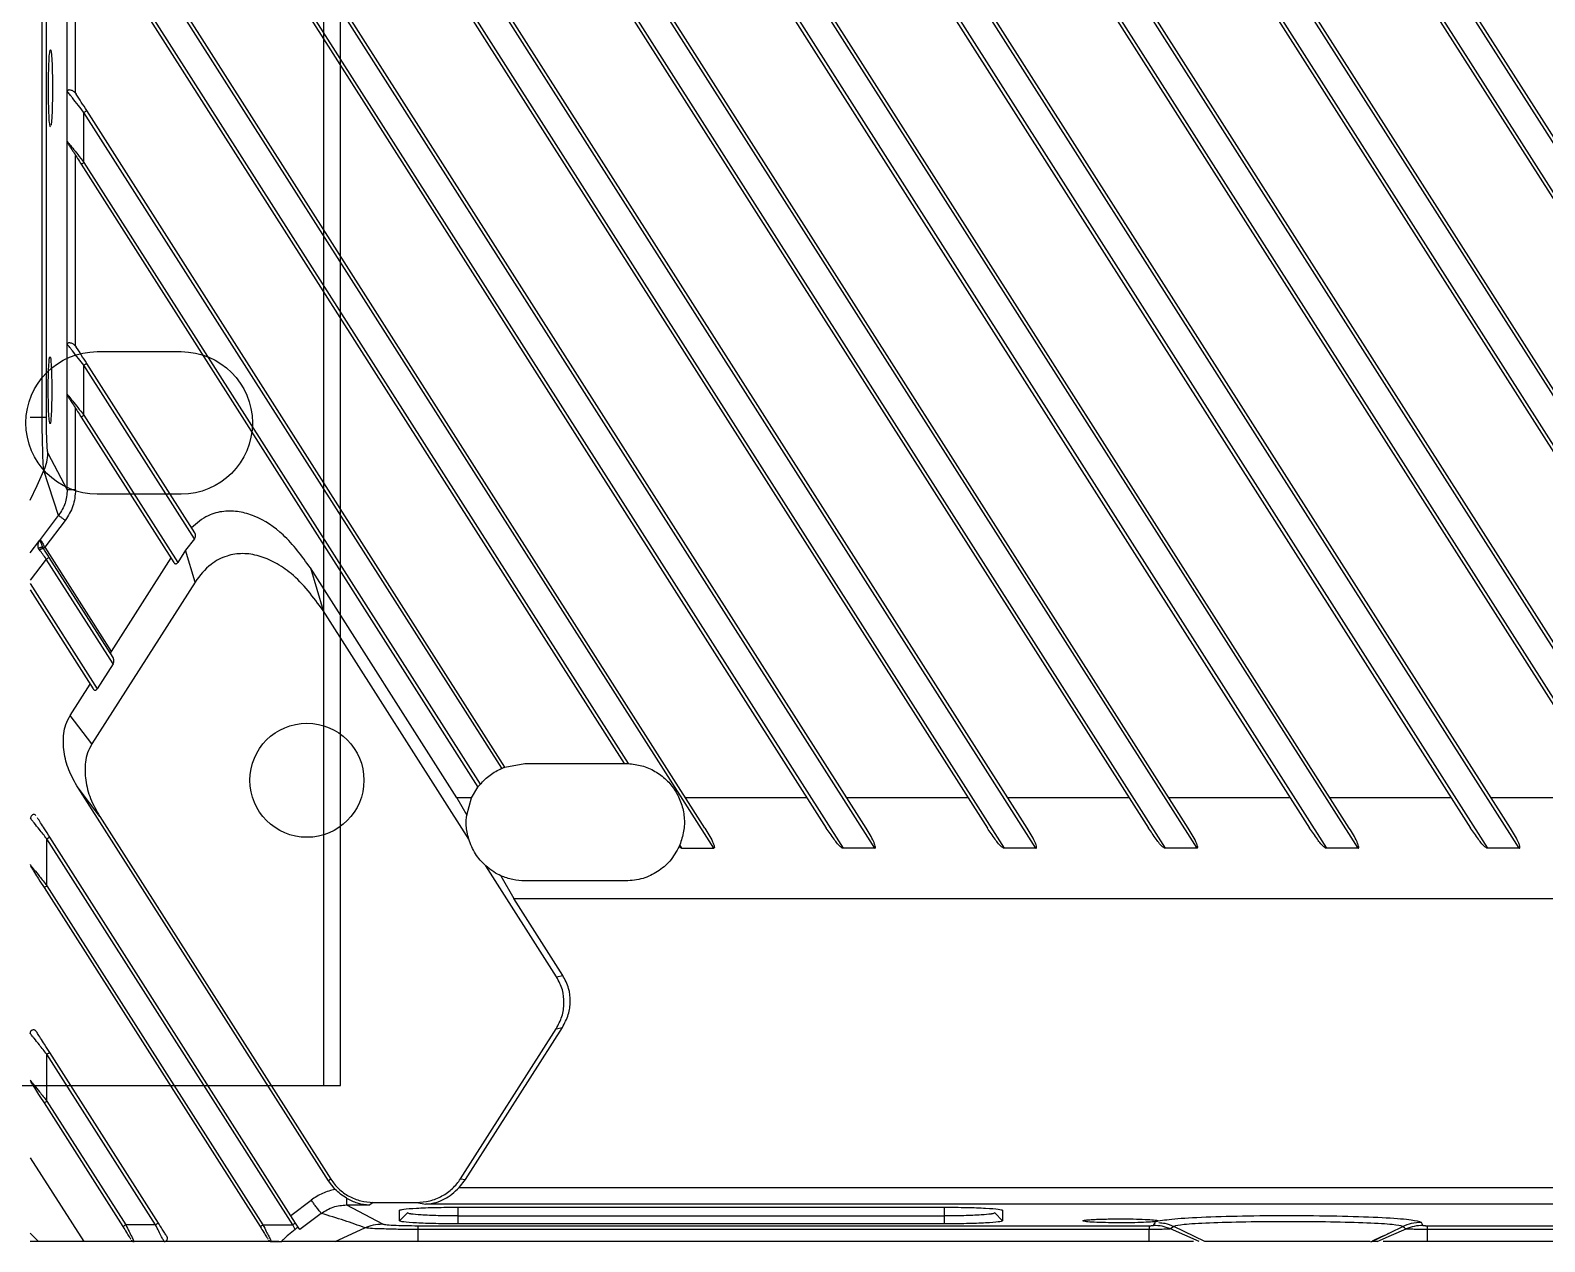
# Model space of a CAD drawing. Header units: millimetres. Extents: x 620 to 19791, y 2539 to 6969.
# Drawn here: x 17027 to 17117.2, y 3799.1 to 3871.3 of the extents above; entities that cross this region are included whole.
import ezdxf

# ---------------------------------------------------------------- set-up
doc = ezdxf.new("R2010")
doc.units = ezdxf.units.MM

# ---------------------------------------------------------------- blocks, each defined once
blk = doc.blocks.new('tugj')
at = {"color": 7, "linetype": 'Continuous', "lineweight": 25}
for p, q in [((12306.268, 4868.257), (12306.268, 5107.475)), ((12306.492, 5107.475), (12306.492, 4868.257)), ((12419.916, 4847.613), (12308.752, 5022.106)), ((12419.135, 4849.211), (12308.921, 5022.214)), ((12308.583, 5019.021), (12417.675, 4847.782)), ((12308.752, 5019.128), (12418.31, 4847.157)), ((12412.917, 4843.525), (12308.752, 5007.031)), ((12412.242, 4844.956), (12308.921, 5007.138)), ((12308.583, 5003.946), (12410.205, 4844.431)), ((12308.752, 5004.053), (12411.261, 4843.146)), ((12403.917, 4842.572), (12308.751, 4991.955)), ((12403.393, 4843.771), (12308.921, 4992.063)), ((12308.583, 4988.87), (12401.022, 4843.77)), ((12308.752, 4988.978), (12402.022, 4842.571)), ((12394.317, 4842.57), (12308.752, 4976.88)), ((12393.789, 4843.77), (12308.921, 4976.988)), ((12308.583, 4973.795), (12391.418, 4843.77)), ((12308.752, 4973.902), (12392.42, 4842.57)), ((12384.713, 4842.57), (12308.752, 4961.805)), ((12384.185, 4843.77), (12308.921, 4961.912)), ((12308.583, 4958.719), (12381.814, 4843.77)), ((12308.752, 4958.827), (12382.816, 4842.57)), ((12375.109, 4842.57), (12308.752, 4946.729)), ((12374.581, 4843.77), (12308.921, 4946.837)), ((12308.752, 4943.751), (12373.212, 4842.57)), ((12308.583, 4943.644), (12372.21, 4843.77)), ((12365.505, 4842.57), (12308.752, 4931.654)), ((12364.977, 4843.77), (12308.921, 4931.761)), ((12308.583, 4928.569), (12362.606, 4843.77)), ((12308.752, 4928.676), (12363.607, 4842.57)), ((12355.373, 4843.77), (12308.921, 4916.686)), ((12355.9, 4842.57), (12308.752, 4916.579)), ((12308.583, 4913.493), (12353.002, 4843.77)), ((12308.752, 4913.601), (12354.003, 4842.57)), ((12346.296, 4842.57), (12308.752, 4901.503)), ((12345.769, 4843.77), (12308.921, 4901.611)), ((12307.753, 4887.684), (12307.753, 4899.78)), ((12308.251, 4887.577), (12308.251, 4898.939)), ((12308.583, 4898.418), (12340.948, 4847.616)), ((12308.752, 4898.525), (12341.187, 4847.613)), ((12307.753, 4884.705), (12307.753, 4887.684)), ((12308.251, 4887.577), (12308.296, 4887.516)), ((12308.752, 4883.45), (12308.752, 4886.428)), ((12333.66, 4847.331), (12308.752, 4886.428)), ((12333.849, 4847.406), (12308.921, 4886.535)), ((12307.753, 4872.608), (12307.753, 4884.705)), ((12308.251, 4872.501), (12308.251, 4883.864)), ((12308.583, 4883.342), (12332.239, 4846.211)), ((12308.752, 4883.45), (12332.371, 4846.376)), ((12307.753, 4869.629), (12307.753, 4872.608)), ((12308.251, 4872.501), (12308.296, 4872.44)), ((12315.355, 4861.361), (12308.921, 4871.46)), ((12308.752, 4868.375), (12308.752, 4871.352)), ((12315.338, 4861.014), (12308.752, 4871.352)), ((12307.752, 4863.93), (12307.753, 4869.629)), ((12308.251, 4863.93), (12308.251, 4868.788)), ((12305.543, 4868.256), (12306.268, 4868.257)), ((12306.268, 4868.257), (12306.492, 4868.257)), ((12308.583, 4868.267), (12314.103, 4859.602)), ((12308.752, 4868.375), (12314.341, 4859.602)), ((12306.598, 4866.114), (12307.752, 4863.93)), ((12307.243, 4862.407), (12306.366, 4865.075)), ((12306.153, 4860.978), (12307.243, 4862.407)), ((12307.639, 4862.107), (12306.416, 4860.502)), ((12305.542, 4860.174), (12306.125, 4860.934)), ((12306.125, 4860.934), (12306.153, 4860.978)), ((12306.125, 4860.934), (12306.153, 4860.958)), ((12306.154, 4860.978), (12306.157, 4860.955)), ((12315.338, 4861.014), (12314.807, 4860.335)), ((12306.509, 4859.797), (12305.543, 4858.536)), ((12306.102, 4860.353), (12306.051, 4860.437)), ((12306.375, 4860.38), (12306.334, 4860.45)), ((12306.416, 4860.502), (12310.368, 4854.298)), ((12310.487, 4853.554), (12306.509, 4859.797)), ((12310.487, 4853.926), (12306.678, 4859.905)), ((12313.926, 4859.882), (12310.368, 4854.298)), ((12314.807, 4860.335), (12314.341, 4859.602)), ((12315.373, 4858.431), (12314.807, 4860.335)), ((12330.983, 4845.57), (12322.251, 4859.277)), ((12322.251, 4859.277), (12323.005, 4856.738)), ((12305.543, 4858.337), (12309.538, 4852.065)), ((12305.543, 4857.965), (12309.301, 4852.065)), ((12315.373, 4858.431), (12309.226, 4848.783)), ((12331.692, 4843.102), (12323.005, 4856.738)), ((12310.487, 4853.554), (12309.538, 4852.065)), ((12310.504, 4853.895), (12310.487, 4853.926)), ((12307.937, 4850.481), (12309.124, 4852.344)), ((12309.226, 4848.783), (12307.937, 4850.481)), ((12333.849, 4847.406), (12335.043, 4847.616)), ((12335.043, 4847.616), (12340.948, 4847.616)), ((12331.859, 4845.57), (12332.239, 4846.211)), ((12309.694, 4844.458), (12308.405, 4846.156)), ((12323.326, 4822.734), (12308.405, 4846.156)), ((12331.859, 4845.57), (12330.983, 4845.57)), ((12330.983, 4845.57), (12331.568, 4844.536)), ((12331.568, 4844.536), (12331.859, 4845.57)), ((12351.855, 4845.57), (12344.622, 4845.57)), ((12361.459, 4845.57), (12354.226, 4845.57)), ((12371.063, 4845.57), (12363.83, 4845.57)), ((12380.667, 4845.57), (12373.435, 4845.57)), ((12390.271, 4845.57), (12383.039, 4845.57)), ((12399.875, 4845.57), (12392.643, 4845.57)), ((12309.694, 4844.458), (12323.467, 4822.839)), ((12306.543, 4840.331), (12306.543, 4843.123)), ((12321.2, 4820.116), (12306.543, 4843.123)), ((12321.369, 4820.223), (12306.711, 4843.231)), ((12344.273, 4842.769), (12344.233, 4842.677)), ((12344.399, 4842.57), (12344.273, 4842.769)), ((12344.399, 4842.57), (12346.296, 4842.57)), ((12355.9, 4842.57), (12354.003, 4842.57)), ((12365.505, 4842.57), (12363.607, 4842.57)), ((12375.109, 4842.57), (12373.212, 4842.57)), ((12384.713, 4842.57), (12382.816, 4842.57)), ((12394.317, 4842.57), (12392.42, 4842.57)), ((12336.924, 4834.89), (12332.709, 4841.507)), ((12333.61, 4840.922), (12334.374, 4839.57)), ((12306.374, 4840.224), (12319.253, 4820.008)), ((12306.543, 4840.331), (12319.422, 4820.116)), ((12341.043, 4840.616), (12335.043, 4840.616)), ((12337.299, 4834.98), (12334.374, 4839.57)), ((12334.374, 4839.57), (12408.305, 4839.57)), ((12336.924, 4834.89), (12337.299, 4834.98)), ((12331.205, 4822.861), (12336.897, 4831.796)), ((12331.489, 4822.809), (12337.272, 4831.886)), ((12336.897, 4831.796), (12337.272, 4831.886)), ((12306.543, 4827.489), (12306.543, 4830.281)), ((12313.019, 4820.116), (12306.543, 4830.281)), ((12313.188, 4820.223), (12306.711, 4830.389)), ((12306.374, 4827.382), (12311.072, 4820.008)), ((12306.543, 4827.489), (12311.24, 4820.116)), ((12305.543, 4824.116), (12308.743, 4819.116)), ((12323.467, 4822.839), (12323.326, 4822.734)), ((12323.728, 4822.232), (12323.326, 4822.734)), ((12331.129, 4822.351), (12331.489, 4822.809)), ((12331.205, 4822.861), (12331.489, 4822.809)), ((12331.129, 4822.351), (12429.956, 4822.351)), ((12321.08, 4820.676), (12322.295, 4821.592)), ((12324.411, 4821.701), (12324.411, 4821.3)), ((12324.411, 4821.3), (12326.542, 4820.17)), ((12324.411, 4821.3), (12325.787, 4821.3)), ((12325.995, 4821.455), (12325.787, 4821.3)), ((12325.995, 4821.455), (12328.585, 4821.455)), ((12327.568, 4820.355), (12327.568, 4820.984)), ((12328.585, 4821.455), (12329.138, 4821.353)), ((12431.947, 4821.353), (12329.138, 4821.353)), ((12331.043, 4821.166), (12360.042, 4821.166)), ((12363.517, 4820.984), (12363.517, 4820.355)), ((12313.019, 4820.116), (12311.24, 4820.116)), ((12319.422, 4820.116), (12321.2, 4820.116)), ((12321.337, 4819.846), (12321.2, 4820.116)), ((12321.53, 4819.97), (12321.369, 4820.223)), ((12322.895, 4820.801), (12321.617, 4819.834)), ((12327.568, 4820.356), (12328.043, 4820.829)), ((12328.684, 4820.065), (12372.25, 4820.065)), ((12328.684, 4819.841), (12328.684, 4820.065)), ((12331.042, 4820.647), (12331.043, 4820.173)), ((12331.042, 4820.647), (12360.043, 4820.647)), ((12360.042, 4820.173), (12331.043, 4820.173)), ((12360.042, 4820.173), (12360.043, 4820.647)), ((12363.043, 4820.829), (12363.517, 4820.356)), ((12372.25, 4820.065), (12372.25, 4819.841)), ((12372.516, 4820.08), (12372.621, 4820.275)), ((12372.7, 4820.321), (12372.787, 4820.346)), ((12372.787, 4820.346), (12372.793, 4820.353)), ((12373.717, 4820.02), (12373.517, 4819.87)), ((12375.562, 4819.116), (12373.717, 4820.02)), ((12388.464, 4820.275), (12388.569, 4820.08)), ((12388.836, 4820.065), (12432.402, 4820.065)), ((12388.836, 4819.841), (12388.836, 4820.065)), ((12305.543, 4819.616), (12306.043, 4819.116)), ((12306.043, 4819.116), (12305.543, 4819.116)), ((12308.743, 4819.116), (12306.043, 4819.116)), ((12311.75, 4819.116), (12308.743, 4819.116)), ((12313.529, 4819.116), (12311.75, 4819.116)), ((12319.931, 4819.116), (12313.529, 4819.116)), ((12320.367, 4819.116), (12319.931, 4819.116)), ((12319.931, 4819.116), (12320.542, 4819.116)), ((12321.616, 4819.835), (12321.53, 4819.971)), ((12323.732, 4819.115), (12325.504, 4819.94)), ((12328.684, 4819.116), (12328.684, 4819.841)), ((12372.25, 4819.841), (12328.684, 4819.841)), ((12372.25, 4819.116), (12328.684, 4819.116)), ((12372.25, 4819.116), (12372.25, 4819.841)), ((12375.238, 4819.116), (12373.517, 4819.87)), ((12385.847, 4819.116), (12385.524, 4819.116)), ((12388.836, 4819.116), (12388.836, 4819.841)), ((12432.402, 4819.841), (12388.836, 4819.841)), ((12432.402, 4819.116), (12388.836, 4819.116))]:
    blk.add_line(p, q, dxfattribs=at)
at = {"color": 8, "linetype": 'Continuous', "lineweight": 25}
for p, q in [((12331.042, 4821.166), (12331.042, 4820.647)), ((12360.043, 4820.647), (12360.043, 4821.166)), ((12386.633, 4819.66), (12387.368, 4820.02))]:
    blk.add_line(p, q, dxfattribs=at)
at = {"color": 7, "linetype": 'Continuous', "lineweight": 25, "flags": 128}
for points in [[(12308.921, 4886.535), (12308.917, 4886.533), (12308.908, 4886.527), (12308.892, 4886.517), (12308.871, 4886.504), (12308.846, 4886.487), (12308.817, 4886.469), (12308.785, 4886.449), (12308.752, 4886.428)], [(12308.921, 4871.46), (12308.917, 4871.458), (12308.908, 4871.452), (12308.892, 4871.442), (12308.871, 4871.428), (12308.846, 4871.412), (12308.817, 4871.394), (12308.785, 4871.373), (12308.752, 4871.352)], [(12308.583, 4868.267), (12308.587, 4868.269), (12308.596, 4868.275), (12308.612, 4868.285), (12308.633, 4868.299), (12308.658, 4868.315), (12308.688, 4868.333), (12308.719, 4868.354), (12308.752, 4868.375)], [(12305.542, 4863.305), (12305.954, 4864.19), (12306.366, 4865.075)], [(12319.253, 4820.008), (12319.256, 4820.01), (12319.266, 4820.016), (12319.281, 4820.026), (12319.302, 4820.04), (12319.328, 4820.056), (12319.357, 4820.074), (12319.389, 4820.095), (12319.422, 4820.116)], [(12385.524, 4819.116), (12386.446, 4819.568), (12386.633, 4819.66)], [(12385.847, 4819.116), (12386.707, 4819.493), (12387.568, 4819.87)]]:
    blk.add_lwpolyline(points, dxfattribs=at)
at = {"color": 7, "linetype": 'Continuous', "lineweight": 25}
blk.add_circle((12322.043, 4846.616), 3.4, dxfattribs=at)
blk.add_arc((12318.367, 4841.374), 21.909, 122.24441, 122.76739, dxfattribs=at)
for points, knots in [([(12306.756, 4885.566), (12306.74, 4885.601), (12306.708, 4885.67), (12306.668, 4886.199), (12306.642, 4886.956), (12306.632, 4887.856), (12306.641, 4888.759), (12306.668, 4889.523), (12306.708, 4890.06), (12306.74, 4890.13), (12306.756, 4890.165)], [0, 0, 0, 0, 0.125437, 0.250106, 0.373815, 0.498729, 0.623565, 0.747927, 0.873908, 1, 1, 1, 1]), ([(12306.756, 4890.165), (12306.772, 4890.13), (12306.803, 4890.061), (12306.843, 4889.532), (12306.87, 4888.775), (12306.879, 4887.876), (12306.87, 4886.97), (12306.844, 4886.215), (12306.811, 4885.744), (12306.788, 4885.68), (12306.78, 4885.659)], [0, 0, 0, 0, 0.134323, 0.267824, 0.400296, 0.534057, 0.667736, 0.800908, 0.935813, 1, 1, 1, 1]), ([(12308.251, 4887.577), (12308.226, 4887.603), (12308.177, 4887.655), (12308.088, 4887.71), (12307.996, 4887.746), (12307.913, 4887.764), (12307.847, 4887.768), (12307.78, 4887.749), (12307.764, 4887.711), (12307.753, 4887.684)], [0, 0, 0, 0, 0.134145, 0.2622004, 0.388529, 0.5273291, 0.6425639, 0.7518383, 1, 1, 1, 1]), ([(12308.752, 4886.428), (12308.643, 4886.564), (12308.403, 4886.866), (12308.124, 4887.2), (12307.956, 4887.443), (12307.857, 4887.554), (12307.777, 4887.632), (12307.761, 4887.666), (12307.753, 4887.684)], [0, 0, 0, 0, 0.257381, 0.568196, 0.677433, 0.771191, 0.881045, 1, 1, 1, 1]), ([(12308.921, 4886.535), (12308.81, 4886.709), (12308.591, 4887.053), (12308.394, 4887.362), (12308.296, 4887.516)], [0, 0, 0, 0, 0.502863, 1, 1, 1, 1]), ([(12307.753, 4884.705), (12307.759, 4884.698), (12307.772, 4884.683), (12307.839, 4884.596), (12307.942, 4884.466), (12308.12, 4884.241), (12308.396, 4883.899), (12308.628, 4883.606), (12308.752, 4883.45)], [0, 0, 0, 0, 0.093369, 0.196876, 0.314769, 0.449932, 0.705777, 1, 1, 1, 1]), ([(12307.83, 4884.525), (12307.807, 4884.561), (12307.768, 4884.622), (12307.757, 4884.68), (12307.753, 4884.705)], [0, 0, 0, 0, 0.585166, 1, 1, 1, 1]), ([(12307.83, 4884.525), (12307.85, 4884.494), (12307.892, 4884.427), (12308.006, 4884.249), (12308.232, 4883.894), (12308.443, 4883.563), (12308.583, 4883.342)], [0, 0, 0, 0, 0.115369, 0.24599, 0.496107, 1, 1, 1, 1]), ([(12308.583, 4883.342), (12308.586, 4883.344), (12308.591, 4883.347), (12308.63, 4883.372), (12308.686, 4883.408), (12308.73, 4883.436), (12308.752, 4883.45)], [0, 0, 0, 0, 0.249999, 0.500003, 0.749988, 1, 1, 1, 1]), ([(12308.251, 4872.501), (12308.226, 4872.528), (12308.177, 4872.58), (12308.088, 4872.635), (12307.996, 4872.67), (12307.913, 4872.689), (12307.847, 4872.693), (12307.78, 4872.674), (12307.764, 4872.635), (12307.753, 4872.608)], [0, 0, 0, 0, 0.1341396, 0.2622006, 0.3885302, 0.5273296, 0.6425656, 0.7518407, 1, 1, 1, 1]), ([(12308.752, 4871.352), (12308.643, 4871.489), (12308.403, 4871.79), (12308.124, 4872.125), (12307.956, 4872.368), (12307.857, 4872.478), (12307.777, 4872.557), (12307.761, 4872.591), (12307.753, 4872.608)], [0, 0, 0, 0, 0.257382, 0.568198, 0.677432, 0.771192, 0.881044, 1, 1, 1, 1]), ([(12308.921, 4871.46), (12308.81, 4871.633), (12308.591, 4871.978), (12308.394, 4872.287), (12308.296, 4872.44)], [0, 0, 0, 0, 0.502863, 1, 1, 1, 1]), ([(12306.729, 4867.866), (12306.715, 4867.896), (12306.688, 4867.956), (12306.653, 4868.417), (12306.63, 4869.074), (12306.621, 4869.857), (12306.629, 4870.642), (12306.652, 4871.311), (12306.681, 4871.682), (12306.708, 4871.844), (12306.722, 4871.858), (12306.729, 4871.865)], [0, 0, 0, 0, 0.125441, 0.24983, 0.373603, 0.498412, 0.623139, 0.74756, 0.873244, 0.936089, 1, 1, 1, 1]), ([(12306.729, 4871.865), (12306.743, 4871.835), (12306.77, 4871.775), (12306.805, 4871.314), (12306.828, 4870.657), (12306.836, 4869.874), (12306.828, 4869.09), (12306.805, 4868.42), (12306.776, 4868.049), (12306.75, 4867.887), (12306.736, 4867.873), (12306.729, 4867.866)], [0, 0, 0, 0, 0.125441, 0.24983, 0.373603, 0.498413, 0.62314, 0.747559, 0.873244, 0.936089, 1, 1, 1, 1]), ([(12307.753, 4869.629), (12307.76, 4869.622), (12307.775, 4869.605), (12307.876, 4869.472), (12308.081, 4869.216), (12308.396, 4868.823), (12308.628, 4868.531), (12308.752, 4868.375)], [0, 0, 0, 0, 0.101637, 0.214878, 0.449384, 0.705452, 1, 1, 1, 1]), ([(12307.83, 4869.45), (12307.808, 4869.483), (12307.769, 4869.543), (12307.758, 4869.603), (12307.753, 4869.629)], [0, 0, 0, 0, 0.551198, 1, 1, 1, 1]), ([(12307.83, 4869.45), (12307.85, 4869.418), (12307.892, 4869.352), (12308.006, 4869.174), (12308.232, 4868.818), (12308.443, 4868.488), (12308.583, 4868.267)], [0, 0, 0, 0, 0.115369, 0.245989, 0.496109, 1, 1, 1, 1]), ([(12306.366, 4865.075), (12306.36, 4865.108), (12306.351, 4865.152), (12306.338, 4865.28), (12306.325, 4865.433), (12306.312, 4865.682), (12306.303, 4865.932), (12306.299, 4866.074), (12306.298, 4866.111), (12306.298, 4866.12), (12306.298, 4866.123), (12306.298, 4866.124), (12306.298, 4866.4), (12306.266, 4867.07), (12306.267, 4867.851), (12306.268, 4868.257)], [0, 0, 0, 0, 0.127926, 0.172745, 0.252082, 0.373981, 0.468633, 0.492649, 0.498849, 0.500499, 0.500961, 0.501101, 0.501181, 0.740676, 1, 1, 1, 1]), ([(12306.492, 4868.257), (12306.494, 4867.985), (12306.497, 4867.444), (12306.521, 4866.754), (12306.556, 4866.257), (12306.584, 4866.162), (12306.598, 4866.114)], [0, 0, 0, 0, 0.251351, 0.502158, 0.751874, 1, 1, 1, 1]), ([(12306.366, 4865.075), (12306.433, 4865.242), (12306.566, 4865.576), (12306.587, 4865.935), (12306.598, 4866.114)], [0, 0, 0, 0, 0.500002, 1, 1, 1, 1]), ([(12307.752, 4863.93), (12307.73, 4863.656), (12307.685, 4863.106), (12307.39, 4862.64), (12307.243, 4862.407)], [0, 0, 0, 0, 0.500224, 1, 1, 1, 1]), ([(12308.251, 4863.93), (12308.224, 4863.601), (12308.169, 4862.943), (12307.815, 4862.386), (12307.639, 4862.107)], [0, 0, 0, 0, 0.49999, 1, 1, 1, 1]), ([(12308.251, 4863.93), (12308.191, 4863.93), (12308.064, 4863.93), (12307.9, 4863.93), (12307.782, 4863.93), (12307.762, 4863.93), (12307.752, 4863.93)], [0, 0, 0, 0, 0.240729, 0.499888, 0.759114, 1, 1, 1, 1]), ([(12322.251, 4859.277), (12321.748, 4859.969), (12320.841, 4861.217), (12319.274, 4862.279), (12318.02, 4862.651), (12317.075, 4862.684), (12316.037, 4862.428), (12315.476, 4861.937), (12315.162, 4861.662)], [0, 0, 0, 0, 0.2953269, 0.5323296, 0.6394102, 0.7451268, 0.8576663, 1, 1, 1, 1]), ([(12307.243, 4862.407), (12307.253, 4862.4), (12307.273, 4862.385), (12307.366, 4862.314), (12307.494, 4862.217), (12307.592, 4862.143), (12307.639, 4862.107)], [0, 0, 0, 0, 0.2394134, 0.497154, 0.7564563, 1, 1, 1, 1]), ([(12306.051, 4860.437), (12306.036, 4860.483), (12306.008, 4860.572), (12306.029, 4860.746), (12306.087, 4860.86), (12306.125, 4860.934)], [0, 0, 0, 0, 0.272838, 0.528768, 1, 1, 1, 1]), ([(12306.334, 4860.45), (12306.288, 4860.551), (12306.214, 4860.713), (12306.161, 4860.882), (12306.156, 4860.935), (12306.153, 4860.958)], [0, 0, 0, 0, 0.481491, 0.776946, 1, 1, 1, 1]), ([(12306.157, 4860.955), (12306.17, 4860.938), (12306.198, 4860.904), (12306.257, 4860.803), (12306.325, 4860.668), (12306.381, 4860.565), (12306.416, 4860.502)], [0, 0, 0, 0, 0.234066, 0.485767, 0.6827, 1, 1, 1, 1]), ([(12315.338, 4861.014), (12315.347, 4861.025), (12315.365, 4861.047), (12315.393, 4861.104), (12315.408, 4861.184), (12315.397, 4861.279), (12315.369, 4861.333), (12315.355, 4861.361)], [0, 0, 0, 0, 0.094354, 0.200599, 0.456689, 0.716879, 1, 1, 1, 1]), ([(12306.334, 4860.45), (12306.318, 4860.462), (12306.294, 4860.48), (12306.247, 4860.49), (12306.206, 4860.492), (12306.163, 4860.487), (12306.122, 4860.476), (12306.083, 4860.459), (12306.062, 4860.444), (12306.051, 4860.437)], [0, 0, 0, 0, 0.2322308, 0.3596637, 0.4913477, 0.6242102, 0.7551001, 0.8811156, 1, 1, 1, 1]), ([(12306.509, 4859.797), (12306.435, 4859.899), (12306.287, 4860.103), (12306.163, 4860.269), (12306.102, 4860.353)], [0, 0, 0, 0, 0.499375, 1, 1, 1, 1]), ([(12306.332, 4860.415), (12306.332, 4860.415), (12306.343, 4860.412), (12306.357, 4860.402), (12306.367, 4860.39), (12306.372, 4860.384)], [0, 0, 0, 0, 0.006323, 0.580641, 1, 1, 1, 1]), ([(12306.334, 4860.45), (12306.337, 4860.452), (12306.344, 4860.456), (12306.363, 4860.469), (12306.388, 4860.484), (12306.407, 4860.496), (12306.416, 4860.502)], [0, 0, 0, 0, 0.24997, 0.499951, 0.749978, 1, 1, 1, 1]), ([(12306.678, 4859.905), (12306.623, 4859.992), (12306.513, 4860.165), (12306.421, 4860.308), (12306.375, 4860.38)], [0, 0, 0, 0, 0.500567, 1, 1, 1, 1]), ([(12323.005, 4856.738), (12322.424, 4857.53), (12321.615, 4858.633), (12320.196, 4859.597), (12319.218, 4860.017), (12318.226, 4860.177), (12317.223, 4860.022), (12316.174, 4859.485), (12315.663, 4858.813), (12315.373, 4858.431)], [0, 0, 0, 0, 0.305859, 0.426069, 0.535169, 0.63912, 0.737721, 0.85059, 1, 1, 1, 1]), ([(12314.103, 4859.602), (12314.119, 4859.582), (12314.148, 4859.545), (12314.202, 4859.524), (12314.246, 4859.525), (12314.279, 4859.534), (12314.312, 4859.561), (12314.33, 4859.588), (12314.341, 4859.602)], [0, 0, 0, 0, 0.291951, 0.528115, 0.642587, 0.736026, 0.854869, 1, 1, 1, 1]), ([(12310.368, 4854.298), (12310.362, 4854.285), (12310.347, 4854.256), (12310.342, 4854.206), (12310.346, 4854.155), (12310.361, 4854.126), (12310.368, 4854.112)], [0, 0, 0, 0, 0.1994997, 0.431603, 0.7144805, 1, 1, 1, 1]), ([(12310.487, 4853.554), (12310.499, 4853.576), (12310.525, 4853.627), (12310.538, 4853.714), (12310.535, 4853.808), (12310.515, 4853.865), (12310.504, 4853.895)], [0, 0, 0, 0, 0.188704, 0.428991, 0.69389, 1, 1, 1, 1]), ([(12309.301, 4852.065), (12309.317, 4852.044), (12309.346, 4852.007), (12309.4, 4851.987), (12309.444, 4851.987), (12309.477, 4851.997), (12309.51, 4852.023), (12309.528, 4852.05), (12309.538, 4852.065)], [0, 0, 0, 0, 0.291948, 0.528109, 0.64258, 0.736018, 0.85492, 1, 1, 1, 1]), ([(12308.405, 4846.156), (12308.205, 4846.507), (12307.82, 4847.184), (12307.529, 4848.298), (12307.507, 4849.227), (12307.656, 4849.965), (12307.841, 4850.305), (12307.937, 4850.481)], [0, 0, 0, 0, 0.263801, 0.51058, 0.747381, 0.86875, 1, 1, 1, 1]), ([(12309.226, 4848.783), (12309.13, 4848.606), (12308.946, 4848.267), (12308.796, 4847.529), (12308.818, 4846.6), (12309.109, 4845.486), (12309.495, 4844.808), (12309.694, 4844.458)], [0, 0, 0, 0, 0.1312524, 0.2526195, 0.4894162, 0.7361383, 1, 1, 1, 1]), ([(12332.371, 4846.376), (12332.558, 4846.573), (12332.932, 4846.966), (12333.417, 4847.209), (12333.66, 4847.331)], [0, 0, 0, 0, 0.5000034, 1, 1, 1, 1]), ([(12333.66, 4847.331), (12333.684, 4847.341), (12333.733, 4847.362), (12333.796, 4847.386), (12333.831, 4847.399), (12333.847, 4847.405), (12333.848, 4847.405), (12333.849, 4847.406)], [0, 0, 0, 0, 0.251136, 0.502408, 0.745106, 0.871063, 1, 1, 1, 1]), ([(12340.948, 4847.616), (12340.949, 4847.616), (12340.952, 4847.616), (12340.972, 4847.616), (12341.002, 4847.616), (12341.028, 4847.616), (12341.043, 4847.616)], [0, 0, 0, 0, 0.251251, 0.496666, 0.727449, 1, 1, 1, 1]), ([(12341.043, 4847.616), (12341.062, 4847.615), (12341.108, 4847.615), (12341.159, 4847.613), (12341.187, 4847.613)], [0, 0, 0, 0, 0.441293, 1, 1, 1, 1]), ([(12341.187, 4847.613), (12341.467, 4847.581), (12342.026, 4847.519), (12342.806, 4847.176), (12343.485, 4846.67), (12344.023, 4846.014), (12344.39, 4845.249), (12344.561, 4844.42), (12344.543, 4843.568), (12344.363, 4843.035), (12344.273, 4842.769)], [0, 0, 0, 0, 0.124998, 0.249998, 0.374997, 0.5, 0.624999, 0.749999, 0.874999, 1, 1, 1, 1]), ([(12332.239, 4846.211), (12332.241, 4846.213), (12332.243, 4846.217), (12332.259, 4846.237), (12332.277, 4846.261), (12332.301, 4846.293), (12332.334, 4846.333), (12332.357, 4846.36), (12332.371, 4846.376)], [0, 0, 0, 0, 0.230986, 0.35598, 0.487553, 0.659899, 0.809085, 1, 1, 1, 1]), ([(12305.579, 4844.333), (12305.571, 4844.344), (12305.547, 4844.373), (12305.545, 4844.377), (12305.543, 4844.379)], [0, 0, 0, 0, 0.360414, 1, 1, 1, 1]), ([(12305.879, 4844.525), (12305.865, 4844.536), (12305.836, 4844.56), (12305.78, 4844.576), (12305.718, 4844.573), (12305.66, 4844.546), (12305.614, 4844.499), (12305.585, 4844.441), (12305.573, 4844.381), (12305.576, 4844.341), (12305.577, 4844.323)], [0, 0, 0, 0, 0.1135067, 0.2398194, 0.3756167, 0.5150849, 0.6516486, 0.7797211, 0.8961082, 1, 1, 1, 1]), ([(12331.692, 4843.102), (12331.628, 4843.383), (12331.499, 4843.948), (12331.545, 4844.339), (12331.568, 4844.536)], [0, 0, 0, 0, 0.49641, 1, 1, 1, 1]), ([(12306.711, 4843.231), (12306.607, 4843.394), (12306.421, 4843.686), (12306.164, 4844.09), (12306.043, 4844.279), (12305.986, 4844.369)], [0, 0, 0, 0, 0.397388, 0.713934, 1, 1, 1, 1]), ([(12345.769, 4843.77), (12345.934, 4843.504), (12346.134, 4843.18), (12346.295, 4842.793), (12346.327, 4842.681), (12346.334, 4842.626), (12346.333, 4842.607), (12346.326, 4842.594), (12346.316, 4842.581), (12346.304, 4842.575), (12346.296, 4842.57)], [0, 0, 0, 0, 0.6913472, 0.8403648, 0.9293445, 0.9486941, 0.9636839, 0.9718525, 0.9803825, 1, 1, 1, 1]), ([(12354.003, 4842.57), (12353.988, 4842.572), (12353.956, 4842.575), (12353.736, 4842.716), (12353.438, 4843.145), (12353.156, 4843.55), (12353.002, 4843.77)], [0, 0, 0, 0, 0.028461, 0.059005, 0.486069, 1, 1, 1, 1]), ([(12355.9, 4842.57), (12355.908, 4842.575), (12355.92, 4842.581), (12355.93, 4842.594), (12355.937, 4842.607), (12355.939, 4842.667), (12355.9, 4842.786), (12355.74, 4843.181), (12355.539, 4843.504), (12355.373, 4843.77)], [0, 0, 0, 0, 0.019696, 0.028149, 0.036204, 0.051518, 0.160475, 0.308572, 1, 1, 1, 1]), ([(12363.607, 4842.57), (12363.592, 4842.572), (12363.561, 4842.575), (12363.34, 4842.716), (12363.042, 4843.145), (12362.76, 4843.55), (12362.606, 4843.77)], [0, 0, 0, 0, 0.028461, 0.059006, 0.486062, 1, 1, 1, 1]), ([(12365.505, 4842.57), (12365.513, 4842.575), (12365.524, 4842.581), (12365.535, 4842.594), (12365.541, 4842.607), (12365.544, 4842.667), (12365.504, 4842.786), (12365.345, 4843.181), (12365.143, 4843.504), (12364.977, 4843.77)], [0, 0, 0, 0, 0.019678, 0.028145, 0.0362, 0.051514, 0.160476, 0.308567, 1, 1, 1, 1]), ([(12373.212, 4842.57), (12373.196, 4842.572), (12373.165, 4842.575), (12372.944, 4842.716), (12372.646, 4843.145), (12372.364, 4843.55), (12372.21, 4843.77)], [0, 0, 0, 0, 0.028461, 0.059005, 0.486069, 1, 1, 1, 1]), ([(12375.109, 4842.57), (12375.117, 4842.575), (12375.128, 4842.581), (12375.139, 4842.594), (12375.145, 4842.607), (12375.148, 4842.667), (12375.108, 4842.786), (12374.949, 4843.181), (12374.747, 4843.504), (12374.581, 4843.77)], [0, 0, 0, 0, 0.0196961, 0.0281494, 0.0362045, 0.0515178, 0.1604801, 0.3085702, 1, 1, 1, 1]), ([(12382.816, 4842.57), (12382.8, 4842.572), (12382.769, 4842.575), (12382.548, 4842.716), (12382.25, 4843.145), (12381.968, 4843.55), (12381.814, 4843.77)], [0, 0, 0, 0, 0.028461, 0.059006, 0.486062, 1, 1, 1, 1]), ([(12384.713, 4842.57), (12384.721, 4842.575), (12384.732, 4842.581), (12384.743, 4842.594), (12384.749, 4842.607), (12384.752, 4842.667), (12384.712, 4842.786), (12384.553, 4843.181), (12384.351, 4843.504), (12384.185, 4843.77)], [0, 0, 0, 0, 0.019678, 0.028145, 0.0362, 0.051514, 0.160476, 0.308567, 1, 1, 1, 1]), ([(12392.42, 4842.57), (12392.404, 4842.572), (12392.373, 4842.575), (12392.152, 4842.716), (12391.854, 4843.145), (12391.572, 4843.55), (12391.418, 4843.77)], [0, 0, 0, 0, 0.028461, 0.059005, 0.486069, 1, 1, 1, 1]), ([(12394.317, 4842.57), (12394.325, 4842.575), (12394.336, 4842.581), (12394.347, 4842.594), (12394.353, 4842.607), (12394.356, 4842.667), (12394.317, 4842.786), (12394.157, 4843.181), (12393.955, 4843.504), (12393.789, 4843.77)], [0, 0, 0, 0, 0.0196961, 0.0281494, 0.0362045, 0.0515178, 0.1604801, 0.3085702, 1, 1, 1, 1]), ([(12306.543, 4843.123), (12306.555, 4843.131), (12306.58, 4843.147), (12306.616, 4843.17), (12306.647, 4843.19), (12306.68, 4843.21), (12306.706, 4843.227), (12306.71, 4843.23), (12306.711, 4843.231)], [0, 0, 0, 0, 0.141126, 0.283211, 0.422807, 0.55675, 0.798182, 1, 1, 1, 1]), ([(12332.709, 4841.507), (12332.484, 4841.738), (12332.036, 4842.2), (12331.807, 4842.802), (12331.692, 4843.102)], [0, 0, 0, 0, 0.4999991, 1, 1, 1, 1]), ([(12344.233, 4842.677), (12344.065, 4842.371), (12343.743, 4841.783), (12342.966, 4841.15), (12342.069, 4840.697), (12341.394, 4840.643), (12341.043, 4840.616)], [0, 0, 0, 0, 0.261058, 0.500388, 0.739399, 1, 1, 1, 1]), ([(12344.233, 4842.677), (12344.235, 4842.676), (12344.26, 4842.652), (12344.296, 4842.614), (12344.351, 4842.577), (12344.384, 4842.572), (12344.399, 4842.57)], [0, 0, 0, 0, 0.028225, 0.515456, 0.776513, 1, 1, 1, 1]), ([(12305.543, 4841.587), (12305.545, 4841.584), (12305.551, 4841.576), (12305.599, 4841.517), (12305.676, 4841.42), (12305.835, 4841.221), (12306.126, 4840.854), (12306.393, 4840.52), (12306.543, 4840.331)], [0, 0, 0, 0, 0.082047, 0.168461, 0.268066, 0.381092, 0.652304, 1, 1, 1, 1]), ([(12305.564, 4841.496), (12305.572, 4841.483), (12305.587, 4841.458), (12305.662, 4841.341), (12305.818, 4841.096), (12306.069, 4840.703), (12306.264, 4840.396), (12306.374, 4840.224)], [0, 0, 0, 0, 0.101228, 0.199444, 0.408289, 0.66873, 1, 1, 1, 1]), ([(12333.61, 4840.922), (12333.47, 4840.987), (12333.191, 4841.117), (12332.869, 4841.378), (12332.709, 4841.507)], [0, 0, 0, 0, 0.501919, 1, 1, 1, 1]), ([(12335.043, 4840.616), (12334.796, 4840.628), (12334.301, 4840.654), (12333.841, 4840.833), (12333.61, 4840.922)], [0, 0, 0, 0, 0.499697, 1, 1, 1, 1]), ([(12306.374, 4840.224), (12306.376, 4840.226), (12306.382, 4840.229), (12306.421, 4840.254), (12306.476, 4840.289), (12306.521, 4840.317), (12306.543, 4840.331)], [0, 0, 0, 0, 0.2499924, 0.5000061, 0.750009, 1, 1, 1, 1]), ([(12336.897, 4831.796), (12337.028, 4832.039), (12337.289, 4832.522), (12337.397, 4833.332), (12337.315, 4834.155), (12337.058, 4834.638), (12336.924, 4834.89)], [0, 0, 0, 0, 0.25223, 0.500889, 0.739977, 1, 1, 1, 1]), ([(12337.272, 4831.886), (12337.406, 4832.138), (12337.663, 4832.622), (12337.772, 4833.432), (12337.684, 4834.243), (12337.431, 4834.728), (12337.299, 4834.98)], [0, 0, 0, 0, 0.261104, 0.500953, 0.740299, 1, 1, 1, 1]), ([(12305.909, 4831.648), (12305.897, 4831.663), (12305.874, 4831.693), (12305.82, 4831.725), (12305.755, 4831.74), (12305.683, 4831.733), (12305.618, 4831.699), (12305.574, 4831.65), (12305.547, 4831.594), (12305.544, 4831.556), (12305.543, 4831.537)], [0, 0, 0, 0, 0.114083, 0.223582, 0.359588, 0.501821, 0.640734, 0.779262, 0.888915, 1, 1, 1, 1]), ([(12306.543, 4830.281), (12306.392, 4830.471), (12306.124, 4830.807), (12305.832, 4831.174), (12305.674, 4831.372), (12305.598, 4831.468), (12305.551, 4831.526), (12305.545, 4831.533), (12305.543, 4831.537)], [0, 0, 0, 0, 0.350154, 0.621945, 0.734201, 0.833252, 0.918727, 1, 1, 1, 1]), ([(12306.711, 4830.389), (12306.607, 4830.552), (12306.42, 4830.847), (12306.167, 4831.243), (12306.007, 4831.494), (12305.924, 4831.625), (12305.914, 4831.64), (12305.909, 4831.648)], [0, 0, 0, 0, 0.317514, 0.570141, 0.798352, 0.902861, 1, 1, 1, 1]), ([(12306.543, 4830.281), (12306.565, 4830.295), (12306.609, 4830.323), (12306.665, 4830.359), (12306.704, 4830.384), (12306.709, 4830.387), (12306.711, 4830.389)], [0, 0, 0, 0, 0.249995, 0.500022, 0.750029, 1, 1, 1, 1]), ([(12305.543, 4828.745), (12305.545, 4828.742), (12305.551, 4828.734), (12305.599, 4828.675), (12305.676, 4828.578), (12305.835, 4828.379), (12306.126, 4828.012), (12306.393, 4827.678), (12306.543, 4827.489)], [0, 0, 0, 0, 0.082047, 0.168461, 0.268067, 0.381097, 0.652309, 1, 1, 1, 1]), ([(12305.563, 4828.655), (12305.571, 4828.642), (12305.587, 4828.617), (12305.662, 4828.5), (12305.817, 4828.256), (12306.068, 4827.862), (12306.264, 4827.554), (12306.374, 4827.382)], [0, 0, 0, 0, 0.1009961, 0.1987555, 0.407213, 0.6677277, 1, 1, 1, 1]), ([(12306.374, 4827.382), (12306.376, 4827.384), (12306.382, 4827.387), (12306.421, 4827.412), (12306.476, 4827.447), (12306.521, 4827.475), (12306.543, 4827.489)], [0, 0, 0, 0, 0.249986, 0.499994, 0.74999, 1, 1, 1, 1]), ([(12323.467, 4822.839), (12323.616, 4822.638), (12323.915, 4822.234), (12324.54, 4821.802), (12325.241, 4821.507), (12325.744, 4821.472), (12325.995, 4821.455)], [0, 0, 0, 0, 0.2492737, 0.4994847, 0.7499605, 1, 1, 1, 1]), ([(12328.585, 4821.455), (12328.848, 4821.472), (12329.373, 4821.508), (12330.103, 4821.809), (12330.748, 4822.247), (12331.053, 4822.657), (12331.205, 4822.861)], [0, 0, 0, 0, 0.254149, 0.507463, 0.755403, 1, 1, 1, 1]), ([(12323.728, 4822.232), (12323.471, 4822.166), (12322.957, 4822.034), (12322.516, 4821.739), (12322.295, 4821.592)], [0, 0, 0, 0, 0.500621, 1, 1, 1, 1]), ([(12324.411, 4821.701), (12324.287, 4821.779), (12324.049, 4821.929), (12323.831, 4822.134), (12323.728, 4822.232)], [0, 0, 0, 0, 0.52458, 1, 1, 1, 1]), ([(12329.138, 4821.353), (12329.344, 4821.375), (12329.718, 4821.416), (12330.233, 4821.641), (12330.704, 4821.94), (12330.984, 4822.21), (12331.129, 4822.351)], [0, 0, 0, 0, 0.29407, 0.534808, 0.758079, 1, 1, 1, 1]), ([(12322.895, 4820.801), (12322.881, 4820.818), (12322.847, 4820.86), (12322.714, 4821.037), (12322.554, 4821.248), (12322.427, 4821.419), (12322.346, 4821.523), (12322.311, 4821.574), (12322.299, 4821.588), (12322.296, 4821.591), (12322.295, 4821.592)], [0, 0, 0, 0, 0.200282, 0.497414, 0.711711, 0.866585, 0.962795, 0.990356, 0.996646, 1, 1, 1, 1]), ([(12322.895, 4820.8), (12323.128, 4820.945), (12323.592, 4821.235), (12324.138, 4821.278), (12324.411, 4821.3)], [0, 0, 0, 0, 0.499524, 1, 1, 1, 1]), ([(12324.411, 4821.701), (12324.622, 4821.595), (12325.071, 4821.369), (12325.538, 4821.324), (12325.787, 4821.3)], [0, 0, 0, 0, 0.468189, 1, 1, 1, 1]), ([(12327.568, 4820.984), (12327.62, 4821.008), (12327.726, 4821.055), (12328.524, 4821.116), (12329.685, 4821.158), (12330.594, 4821.164), (12331.043, 4821.166)], [0, 0, 0, 0, 0.246568, 0.499977, 0.753377, 1, 1, 1, 1]), ([(12360.042, 4821.166), (12360.491, 4821.164), (12361.4, 4821.158), (12362.561, 4821.116), (12363.359, 4821.055), (12363.465, 4821.008), (12363.517, 4820.984)], [0, 0, 0, 0, 0.246593, 0.499964, 0.753376, 1, 1, 1, 1]), ([(12311.24, 4820.116), (12311.218, 4820.101), (12311.174, 4820.073), (12311.118, 4820.038), (12311.079, 4820.013), (12311.074, 4820.01), (12311.072, 4820.008)], [0, 0, 0, 0, 0.250009, 0.499983, 0.750004, 1, 1, 1, 1]), ([(12311.072, 4820.008), (12311.146, 4819.892), (12311.284, 4819.674), (12311.459, 4819.4), (12311.521, 4819.302), (12311.55, 4819.256)], [0, 0, 0, 0, 0.379464, 0.710228, 1, 1, 1, 1]), ([(12313.188, 4820.223), (12313.185, 4820.221), (12313.18, 4820.218), (12313.141, 4820.193), (12313.085, 4820.158), (12313.041, 4820.13), (12313.019, 4820.116)], [0, 0, 0, 0, 0.25, 0.500019, 0.749992, 1, 1, 1, 1]), ([(12313.529, 4819.116), (12313.527, 4819.119), (12313.523, 4819.127), (12313.492, 4819.187), (12313.445, 4819.28), (12313.359, 4819.448), (12313.216, 4819.728), (12313.085, 4819.985), (12313.019, 4820.116)], [0, 0, 0, 0, 0.118806, 0.239592, 0.356977, 0.483255, 0.736716, 1, 1, 1, 1]), ([(12313.697, 4819.423), (12313.695, 4819.426), (12313.691, 4819.433), (12313.656, 4819.488), (12313.604, 4819.569), (12313.514, 4819.71), (12313.374, 4819.931), (12313.25, 4820.125), (12313.188, 4820.223)], [0, 0, 0, 0, 0.122574, 0.247461, 0.369915, 0.497022, 0.747802, 1, 1, 1, 1]), ([(12319.253, 4820.008), (12319.327, 4819.892), (12319.466, 4819.674), (12319.64, 4819.4), (12319.703, 4819.302), (12319.732, 4819.256)], [0, 0, 0, 0, 0.379475, 0.710248, 1, 1, 1, 1]), ([(12321.369, 4820.223), (12321.366, 4820.221), (12321.361, 4820.218), (12321.322, 4820.193), (12321.266, 4820.158), (12321.222, 4820.13), (12321.2, 4820.116)], [0, 0, 0, 0, 0.250013, 0.500011, 0.749988, 1, 1, 1, 1]), ([(12325.504, 4819.94), (12325.101, 4820.086), (12324.295, 4820.377), (12323.362, 4820.659), (12322.895, 4820.8)], [0, 0, 0, 0, 0.499932, 1, 1, 1, 1]), ([(12325.504, 4819.94), (12325.67, 4820.006), (12326.004, 4820.139), (12326.362, 4820.16), (12326.542, 4820.17)], [0, 0, 0, 0, 0.49714, 1, 1, 1, 1]), ([(12326.542, 4820.17), (12326.589, 4820.157), (12326.684, 4820.129), (12327.182, 4820.094), (12327.871, 4820.07), (12328.413, 4820.067), (12328.684, 4820.065)], [0, 0, 0, 0, 0.2481261, 0.4978427, 0.7486508, 1, 1, 1, 1]), ([(12331.043, 4820.173), (12330.594, 4820.176), (12329.685, 4820.182), (12328.524, 4820.224), (12327.726, 4820.284), (12327.621, 4820.332), (12327.568, 4820.355)], [0, 0, 0, 0, 0.2466, 0.499961, 0.753329, 1, 1, 1, 1]), ([(12331.042, 4820.647), (12330.836, 4820.647), (12330.436, 4820.647), (12329.859, 4820.658), (12329.316, 4820.678), (12328.723, 4820.71), (12328.38, 4820.74), (12328.208, 4820.768), (12328.087, 4820.791), (12328.062, 4820.813), (12328.043, 4820.829)], [0, 0, 0, 0, 0.131318, 0.254607, 0.383502, 0.523417, 0.751504, 0.778438, 0.828908, 1, 1, 1, 1]), ([(12363.517, 4820.355), (12363.465, 4820.332), (12363.359, 4820.284), (12362.561, 4820.224), (12361.401, 4820.182), (12360.491, 4820.176), (12360.042, 4820.173)], [0, 0, 0, 0, 0.246592, 0.499972, 0.75335, 1, 1, 1, 1]), ([(12363.043, 4820.829), (12363.023, 4820.813), (12362.997, 4820.791), (12362.874, 4820.767), (12362.7, 4820.739), (12362.356, 4820.709), (12361.764, 4820.678), (12361.223, 4820.658), (12360.648, 4820.647), (12360.249, 4820.647), (12360.043, 4820.647)], [0, 0, 0, 0, 0.172542, 0.223765, 0.25147, 0.478771, 0.617803, 0.745879, 0.869034, 1, 1, 1, 1]), ([(12368.293, 4820.354), (12368.302, 4820.362), (12368.321, 4820.379), (12368.476, 4820.403), (12368.707, 4820.424), (12369.014, 4820.442), (12369.387, 4820.456), (12369.939, 4820.469), (12370.676, 4820.475), (12371.507, 4820.463), (12372.195, 4820.438), (12372.587, 4820.407), (12372.768, 4820.378), (12372.785, 4820.362), (12372.794, 4820.353)], [0, 0, 0, 0, 0.0675051, 0.1348829, 0.1997245, 0.2644139, 0.3295848, 0.3956417, 0.5202259, 0.6372985, 0.7531629, 0.8693901, 0.9345071, 1, 1, 1, 1]), ([(12372.7, 4820.321), (12372.597, 4820.307), (12372.391, 4820.281), (12371.777, 4820.253), (12371.027, 4820.236), (12370.211, 4820.235), (12369.437, 4820.248), (12368.807, 4820.275), (12368.376, 4820.312), (12368.32, 4820.34), (12368.293, 4820.354)], [0, 0, 0, 0, 0.125172, 0.250263, 0.375233, 0.500154, 0.625063, 0.750019, 0.874988, 1, 1, 1, 1]), ([(12372.25, 4820.065), (12372.284, 4820.066), (12372.352, 4820.066), (12372.439, 4820.069), (12372.491, 4820.073), (12372.514, 4820.077), (12372.516, 4820.079), (12372.516, 4820.08)], [0, 0, 0, 0, 0.2389898, 0.4801933, 0.7261216, 0.861413, 1, 1, 1, 1]), ([(12373.517, 4819.87), (12373.356, 4819.931), (12373.033, 4820.053), (12372.688, 4820.071), (12372.516, 4820.08)], [0, 0, 0, 0, 0.500074, 1, 1, 1, 1]), ([(12372.794, 4820.353), (12373.12, 4820.401), (12373.769, 4820.496), (12375.844, 4820.604), (12378.455, 4820.669), (12381.361, 4820.679), (12384.178, 4820.639), (12386.484, 4820.547), (12388.062, 4820.421), (12388.33, 4820.324), (12388.464, 4820.275)], [0, 0, 0, 0, 0.1262862, 0.25171, 0.3765365, 0.5017332, 0.6290277, 0.7551576, 0.8769869, 1, 1, 1, 1]), ([(12387.368, 4820.02), (12387.224, 4820.058), (12386.937, 4820.132), (12385.332, 4820.226), (12383.126, 4820.287), (12380.543, 4820.309), (12377.96, 4820.287), (12375.753, 4820.226), (12374.148, 4820.132), (12373.861, 4820.058), (12373.717, 4820.02)], [0, 0, 0, 0, 0.125541, 0.250619, 0.375387, 0.499999, 0.624612, 0.74938, 0.874458, 1, 1, 1, 1]), ([(12387.368, 4820.02), (12387.543, 4820.094), (12387.894, 4820.241), (12388.274, 4820.264), (12388.464, 4820.275)], [0, 0, 0, 0, 0.499314, 1, 1, 1, 1]), ([(12387.568, 4819.87), (12387.536, 4819.895), (12387.472, 4819.945), (12387.403, 4819.995), (12387.368, 4820.02)], [0, 0, 0, 0, 0.499517, 1, 1, 1, 1]), ([(12388.569, 4820.08), (12388.397, 4820.071), (12388.052, 4820.052), (12387.729, 4819.931), (12387.568, 4819.87)], [0, 0, 0, 0, 0.500543, 1, 1, 1, 1]), ([(12388.569, 4820.08), (12388.572, 4820.078), (12388.577, 4820.074), (12388.628, 4820.07), (12388.68, 4820.068), (12388.728, 4820.066), (12388.78, 4820.065), (12388.817, 4820.065), (12388.836, 4820.065)], [0, 0, 0, 0, 0.239534, 0.482391, 0.614658, 0.741078, 0.86756, 1, 1, 1, 1]), ([(12311.58, 4819.211), (12311.589, 4819.198), (12311.608, 4819.171), (12311.65, 4819.142), (12311.698, 4819.12), (12311.733, 4819.117), (12311.75, 4819.116)], [0, 0, 0, 0, 0.234682, 0.483925, 0.74952, 1, 1, 1, 1]), ([(12311.586, 4819.437), (12311.59, 4819.429), (12311.623, 4819.364), (12311.665, 4819.279), (12311.716, 4819.183), (12311.745, 4819.126), (12311.748, 4819.119), (12311.75, 4819.116)], [0, 0, 0, 0, 0.0360349, 0.3009169, 0.5450932, 0.7701469, 1, 1, 1, 1]), ([(12313.529, 4819.116), (12313.545, 4819.117), (12313.578, 4819.119), (12313.627, 4819.139), (12313.672, 4819.172), (12313.706, 4819.218), (12313.727, 4819.273), (12313.73, 4819.328), (12313.721, 4819.38), (12313.705, 4819.408), (12313.697, 4819.423)], [0, 0, 0, 0, 0.116998, 0.231025, 0.367954, 0.500031, 0.635523, 0.769107, 0.884618, 1, 1, 1, 1]), ([(12319.761, 4819.211), (12319.77, 4819.198), (12319.79, 4819.171), (12319.832, 4819.142), (12319.879, 4819.12), (12319.914, 4819.117), (12319.931, 4819.116)], [0, 0, 0, 0, 0.234648, 0.483854, 0.74941, 1, 1, 1, 1]), ([(12319.767, 4819.437), (12319.771, 4819.429), (12319.805, 4819.364), (12319.847, 4819.279), (12319.897, 4819.183), (12319.926, 4819.126), (12319.93, 4819.119), (12319.931, 4819.116)], [0, 0, 0, 0, 0.036015, 0.300901, 0.545081, 0.770138, 1, 1, 1, 1]), ([(12321.337, 4819.846), (12321.202, 4819.734), (12320.963, 4819.536), (12320.722, 4819.325), (12320.604, 4819.212), (12320.552, 4819.156), (12320.529, 4819.122), (12320.538, 4819.118), (12320.542, 4819.116)], [0, 0, 0, 0, 0.340411, 0.60166, 0.712894, 0.815365, 0.907205, 1, 1, 1, 1]), ([(12323.732, 4819.116), (12323.198, 4819.116), (12322.573, 4819.116), (12321.773, 4819.116), (12321.242, 4819.116), (12320.806, 4819.116), (12320.542, 4819.116)], [0, 0, 0, 0, 0.503314, 0.589023, 0.752486, 1, 1, 1, 1]), ([(12321.481, 4819.95), (12321.472, 4819.944), (12321.453, 4819.932), (12321.419, 4819.909), (12321.38, 4819.88), (12321.352, 4819.858), (12321.337, 4819.846)], [0, 0, 0, 0, 0.232394, 0.467886, 0.707889, 1, 1, 1, 1]), ([(12321.53, 4819.97), (12321.527, 4819.971), (12321.52, 4819.973), (12321.494, 4819.958), (12321.481, 4819.95)], [0, 0, 0, 0, 0.509368, 1, 1, 1, 1]), ([(12328.684, 4819.116), (12328.106, 4819.116), (12326.913, 4819.116), (12325.335, 4819.116), (12324.156, 4819.116), (12323.87, 4819.116), (12323.732, 4819.116)], [0, 0, 0, 0, 0.241826, 0.500001, 0.758175, 1, 1, 1, 1]), ([(12328.684, 4819.841), (12328.47, 4819.841), (12328.187, 4819.842), (12327.79, 4819.845), (12327.249, 4819.848), (12326.82, 4819.866), (12326.54, 4819.871), (12326.529, 4819.871), (12326.492, 4819.872), (12326.215, 4819.88), (12325.739, 4819.9), (12325.586, 4819.926), (12325.504, 4819.94)], [0, 0, 0, 0, 0.137487, 0.181925, 0.26233, 0.502751, 0.503, 0.505191, 0.511483, 0.535629, 0.750999, 1, 1, 1, 1]), ([(12373.517, 4819.87), (12373.489, 4819.866), (12373.431, 4819.858), (12373.137, 4819.848), (12372.727, 4819.842), (12372.409, 4819.841), (12372.25, 4819.841)], [0, 0, 0, 0, 0.2504702, 0.5003546, 0.7500612, 1, 1, 1, 1]), ([(12374.888, 4819.116), (12374.7, 4819.116), (12374.308, 4819.116), (12373.339, 4819.116), (12372.607, 4819.116), (12372.25, 4819.116)], [0, 0, 0, 0, 0.3214123, 0.6681562, 1, 1, 1, 1]), ([(12385.423, 4819.116), (12385.321, 4819.116), (12385.093, 4819.116), (12383.974, 4819.116), (12382.389, 4819.116), (12380.542, 4819.116), (12378.698, 4819.116), (12377.107, 4819.116), (12375.928, 4819.116), (12375.684, 4819.116), (12375.562, 4819.116)], [0, 0, 0, 0, 0.103469, 0.232009, 0.359703, 0.487071, 0.614442, 0.742136, 0.870676, 1, 1, 1, 1]), ([(12385.459, 4819.11), (12385.659, 4819.205), (12386.061, 4819.396), (12386.452, 4819.573), (12386.647, 4819.661)], [0, 0, 0, 0, 0.499395, 1, 1, 1, 1]), ([(12388.836, 4819.116), (12388.468, 4819.116), (12387.725, 4819.116), (12386.759, 4819.116), (12386.378, 4819.116), (12386.197, 4819.116)], [0, 0, 0, 0, 0.340801, 0.68764, 1, 1, 1, 1]), ([(12388.836, 4819.841), (12388.676, 4819.841), (12388.358, 4819.842), (12387.948, 4819.849), (12387.654, 4819.858), (12387.597, 4819.866), (12387.568, 4819.87)], [0, 0, 0, 0, 0.249937, 0.499641, 0.749523, 1, 1, 1, 1])]:
    blk.add_open_spline(points, degree=3, knots=knots, dxfattribs=at)
at = {"color": 8, "linetype": 'Continuous', "lineweight": 25}
for points, knots in [([(12306.102, 4860.353), (12306.112, 4860.361), (12306.134, 4860.379), (12306.173, 4860.401), (12306.215, 4860.417), (12306.258, 4860.425), (12306.299, 4860.425), (12306.321, 4860.418), (12306.332, 4860.415)], [0, 0, 0, 0, 0.149357, 0.310724, 0.48101, 0.656227, 0.831406, 1, 1, 1, 1]), ([(12306.543, 4843.123), (12306.392, 4843.312), (12306.124, 4843.649), (12305.831, 4844.017), (12305.675, 4844.212), (12305.606, 4844.299), (12305.585, 4844.326), (12305.579, 4844.333)], [0, 0, 0, 0, 0.4011237, 0.7124717, 0.8410791, 0.954555, 1, 1, 1, 1]), ([(12311.24, 4820.116), (12311.31, 4819.979), (12311.437, 4819.73), (12311.54, 4819.528), (12311.586, 4819.437)], [0, 0, 0, 0, 0.5497975, 1, 1, 1, 1]), ([(12319.422, 4820.116), (12319.491, 4819.979), (12319.618, 4819.73), (12319.721, 4819.528), (12319.767, 4819.437)], [0, 0, 0, 0, 0.5497994, 1, 1, 1, 1]), ([(12372.834, 4820.251), (12372.952, 4820.242), (12373.259, 4820.22), (12373.543, 4820.096), (12373.717, 4820.02)], [0, 0, 0, 0, 0.383819, 1, 1, 1, 1])]:
    blk.add_open_spline(points, degree=3, knots=knots, dxfattribs=at)
blk = doc.blocks.new('*U204')
blk.add_blockref('tugj', (-12530.543, -4991.113))
blk = doc.blocks.new('*U205')
at = {"color": 0, "linetype": 'ByBlock', "lineweight": -2, "transparency": 16777216}
blk.add_blockref('*U204', (0, 0), dxfattribs=at)
blk = doc.blocks.new('ERTFHGJ')
at = {"color": 40, "linetype": 'Continuous', "true_color": 0xf8d731}
for p, q in [((8878.457, 3617.77), (8878.457, 3696.77)), ((8879.457, 3617.77), (8879.457, 3696.77)), ((8892.957, 3661.52), (8887.957, 3661.52)), ((8887.957, 3653.02), (8892.957, 3653.02)), ((8925.457, 3617.77), (8878.457, 3617.77))]:
    blk.add_line(p, q, dxfattribs=at)
for centre, start, end in [((8887.957, 3657.27), 90, 270), ((8892.957, 3657.27), 270, 90)]:
    blk.add_arc(centre, 4.25, start, end, dxfattribs=at)
blk = doc.blocks.new('ryfh')
at = {"xscale": -1}
blk.add_blockref('ERTFHGJ', (17197.083, 190.944), dxfattribs=at)

msp = doc.modelspace()

# ---------------------------------------------------------------- block references
for name, p in [('*U205', (17251.96016, 3971.06063)), ('ryfh', (8726.83352, -0.35097))]:
    msp.add_blockref(name, p)

doc.saveas('drawing.dxf')
